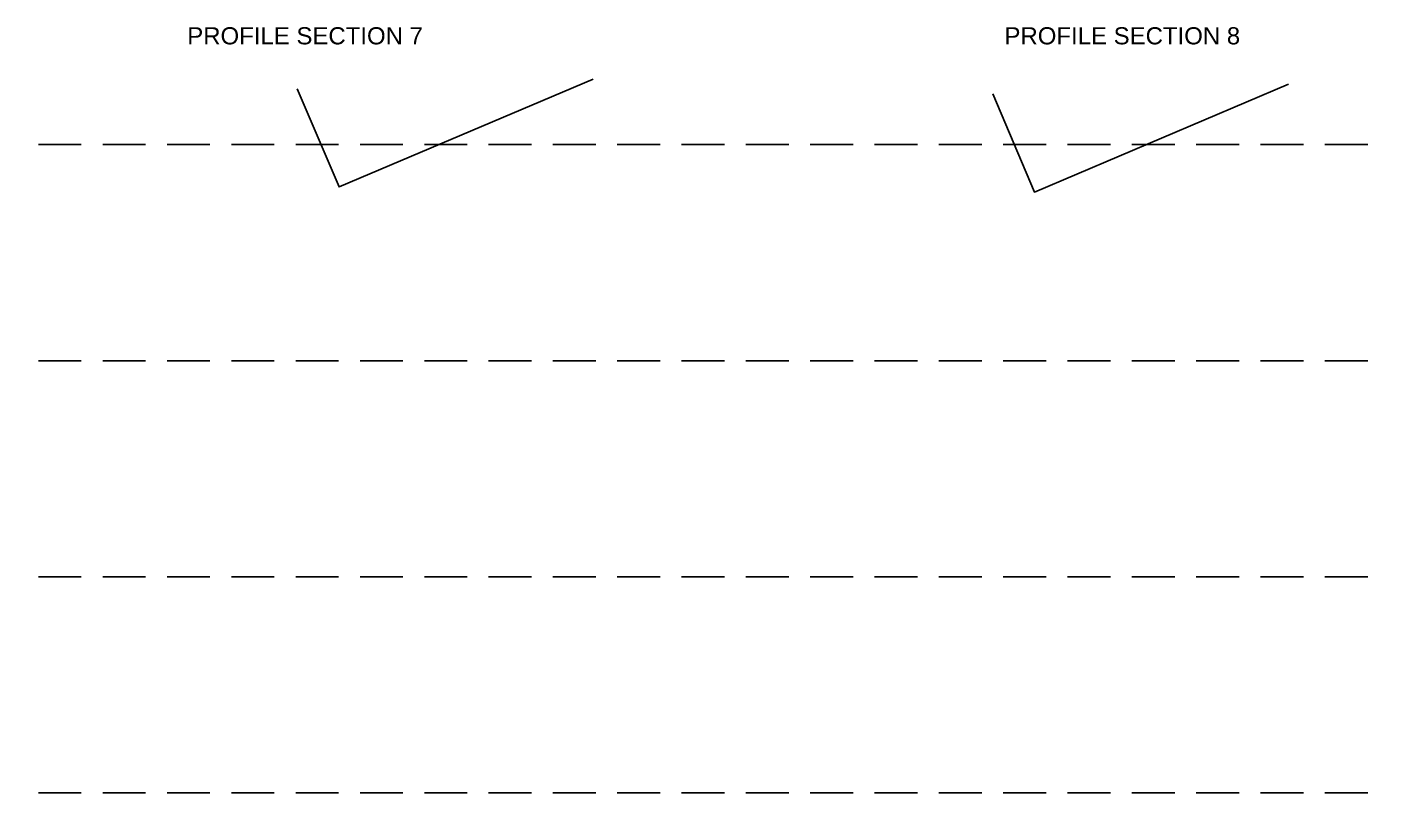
# Model space of a CAD drawing. Header units: millimetres. Extents: x 1066295 to 1300022, y -5734212 to -5454663.
# Drawn here: x 1200437 to 1220111, y -5563843 to -5552678 of the extents above; entities that cross this region are included whole.
import ezdxf

# ---------------------------------------------------------------- set-up
doc = ezdxf.new("R2010")
doc.units = ezdxf.units.MM
doc.header["$LTSCALE"] = 1000
doc.header["$MEASUREMENT"] = 0
for name, pattern in [('AUDIT_D_120904163729-0', [0]), ('T9_PROFILE SECTIONS$0$HIDDEN2', [0.1875, 0.125, -0.0625]), ('T9_PROFILE SECTIONS$0$T8_PROFILE SECTIONS$0$PHANTOM2', [1.25, 0.625, -0.125, 0.125, -0.125, 0.125, -0.125])]:
    doc.linetypes.add(name, pattern=pattern)
doc.layers.get('0').update_dxf_attribs({"linetype": 'AUDIT_D_120904163729-0'})
doc.layers.add('T9_PROFILE SECTIONS$0$LEVEL', color=7, linetype='Continuous')
doc.layers.add('T9_PROFILE SECTIONS$0$T8_PROFILE SECTIONS$0$A-PROFILE SECTIONS', color=81, linetype='T9_PROFILE SECTIONS$0$T8_PROFILE SECTIONS$0$PHANTOM2')
doc.styles.add('T9_PROFILE SECTIONS$0$T8_PROFILE SECTIONS$0$arial', font='sanss___.ttf')

# ---------------------------------------------------------------- blocks, each defined once
blk = doc.blocks.new('T9_PROFILE SECTIONS')
at = {"linetype": 'ByBlock', "elevation": -0.01}
for points in [[(1206121.3272, -5551179.9496), (1206729.0786, -5552611.7895), (1210431.6081, -5551040.2329)], [(1216256.6741, -5551254.9504), (1216864.4255, -5552686.7904), (1220566.955, -5551115.2337)]]:
    blk.add_lwpolyline(points, dxfattribs=at)
at = {"layer": 'T9_PROFILE SECTIONS$0$LEVEL', "color": 8, "linetype": 'T9_PROFILE SECTIONS$0$HIDDEN2', "ltscale": 5}
for p, q in [((1261097.5948, -5551995.054, -0.01), (1103452.4742, -5551995.054, -0.01)), ((1261097.5948, -5555145.054, -0.01), (1103452.4742, -5555145.054, -0.01)), ((1261097.5948, -5558295.054, -0.01), (1103452.4742, -5558295.054, -0.01)), ((1261097.5948, -5561445.054, -0.01), (1103452.4742, -5561445.054, -0.01))]:
    blk.add_line(p, q, dxfattribs=at)
at = {"layer": 'T9_PROFILE SECTIONS$0$T8_PROFILE SECTIONS$0$A-PROFILE SECTIONS', "linetype": 'ByBlock', "char_height": 250, "attachment_point": 7, "style": 'T9_PROFILE SECTIONS$0$T8_PROFILE SECTIONS$0$arial'}
for s, insert in [('{\\f@Arial Unicode MS|b0|i0|c0|p34;PROFILE SECTION 7}', (1204517.3443, -5550537.1786)), ('{\\f@Arial Unicode MS|b0|i0|c0|p34;PROFILE SECTION 8}', (1216427.2084, -5550537.1786))]:
    blk.add_mtext_dynamic_manual_height_columns(s, width=4288.211091, gutter_width=500, heights=[0], dxfattribs=dict(at, insert=insert))

msp = doc.modelspace()

# ---------------------------------------------------------------- block references
at = {"linetype": 'ByBlock'}
msp.add_blockref('T9_PROFILE SECTIONS', (-1745, -2398, 0), dxfattribs=at)

doc.saveas('drawing.dxf')
